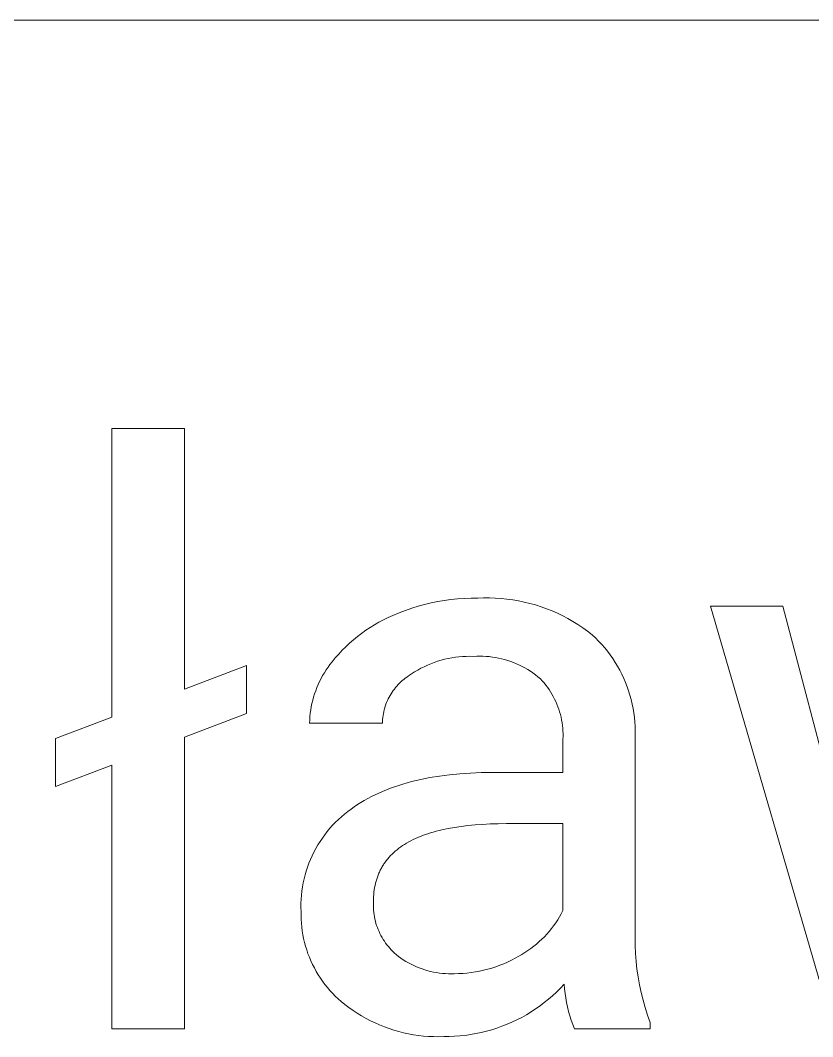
# Model space of a CAD drawing. Header units: millimetres. Extents: x 3269 to 7089, y 1744 to 4413.
# Drawn here: x 6185.7 to 6236, y 2106.2 to 2170.8 of the extents above; entities that cross this region are included whole.
import ezdxf

# ---------------------------------------------------------------- set-up
doc = ezdxf.new("R2010")
doc.units = ezdxf.units.MM
doc.header["$MEASUREMENT"] = 0
doc.layers.add('Domyślny', color=7, linetype='Continuous', true_color=0x000000)

msp = doc.modelspace()

# ---------------------------------------------------------------- linework, layer by layer
at = {"layer": 'Domyślny', "color": 18, "lineweight": 15, "true_color": 0x000000}
for p, q in [((7084.911, 2170.826), (5644.928, 2170.826)), ((6191.487, 2126.537), (6191.487, 2144.88)), ((6191.487, 2144.88), (6196.105, 2144.88)), ((6196.105, 2144.88), (6196.105, 2128.305)), ((6213.458, 2134.049), (6213.884, 2134.078)), ((6213.884, 2134.078), (6214.31, 2134.093)), ((6214.31, 2134.093), (6214.737, 2134.095)), ((6214.737, 2134.095), (6215.108, 2134.109)), ((6215.108, 2134.109), (6215.48, 2134.11)), ((6215.48, 2134.11), (6215.852, 2134.099)), ((6215.852, 2134.099), (6216.223, 2134.075)), ((6216.223, 2134.075), (6216.593, 2134.037)), ((6210.135, 2133.318), (6210.538, 2133.457)), ((6210.538, 2133.457), (6210.946, 2133.582)), ((6210.946, 2133.582), (6211.357, 2133.694)), ((6211.357, 2133.694), (6211.773, 2133.793)), ((6211.773, 2133.793), (6212.191, 2133.877)), ((6212.191, 2133.877), (6212.611, 2133.948)), ((6212.611, 2133.948), (6213.034, 2134.006)), ((6213.034, 2134.006), (6213.458, 2134.049)), ((6216.593, 2134.037), (6216.962, 2133.987)), ((6216.962, 2133.987), (6217.329, 2133.924)), ((6217.329, 2133.924), (6217.693, 2133.848)), ((6217.693, 2133.848), (6218.054, 2133.76)), ((6218.054, 2133.76), (6218.412, 2133.659)), ((6218.412, 2133.659), (6218.767, 2133.545)), ((6218.767, 2133.545), (6219.117, 2133.42)), ((6219.117, 2133.42), (6219.462, 2133.282)), ((6237.351, 2106.715), (6229.541, 2133.593)), ((6229.541, 2133.593), (6234.12, 2133.593)), ((6234.12, 2133.593), (6239.412, 2113.47)), ((6208.75, 2132.721), (6209.044, 2132.866)), ((6209.044, 2132.866), (6209.343, 2133.001)), ((6209.343, 2133.001), (6209.736, 2133.166)), ((6209.736, 2133.166), (6210.135, 2133.318)), ((6219.462, 2133.282), (6219.803, 2133.132)), ((6219.803, 2133.132), (6220.138, 2132.971)), ((6220.138, 2132.971), (6220.467, 2132.798)), ((6220.467, 2132.798), (6220.79, 2132.613)), ((6207.624, 2132.048), (6207.897, 2132.23)), ((6207.897, 2132.23), (6208.176, 2132.403)), ((6208.176, 2132.403), (6208.46, 2132.567)), ((6208.46, 2132.567), (6208.75, 2132.721)), ((6220.79, 2132.613), (6221.107, 2132.418)), ((6221.107, 2132.418), (6221.416, 2132.211)), ((6221.416, 2132.211), (6221.718, 2131.994)), ((6206.843, 2131.449), (6207.097, 2131.657)), ((6207.097, 2131.657), (6207.357, 2131.857)), ((6207.357, 2131.857), (6207.624, 2132.048)), ((6221.718, 2131.994), (6222.013, 2131.767)), ((6222.013, 2131.767), (6222.221, 2131.57)), ((6222.221, 2131.57), (6222.423, 2131.366)), ((6206.125, 2130.777), (6206.357, 2131.009)), ((6206.357, 2131.009), (6206.596, 2131.233)), ((6206.596, 2131.233), (6206.843, 2131.449)), ((6222.423, 2131.366), (6222.618, 2131.155)), ((6222.618, 2131.155), (6222.805, 2130.938)), ((6222.805, 2130.938), (6222.985, 2130.714)), ((6205.476, 2130.037), (6205.684, 2130.29)), ((6205.684, 2130.29), (6205.9, 2130.537)), ((6205.9, 2130.537), (6206.125, 2130.777)), ((6212.633, 2130.206), (6212.409, 2130.147)), ((6212.859, 2130.257), (6212.633, 2130.206)), ((6213.086, 2130.3), (6212.859, 2130.257)), ((6213.315, 2130.336), (6213.086, 2130.3)), ((6213.545, 2130.363), (6213.315, 2130.336)), ((6213.775, 2130.383), (6213.545, 2130.363)), ((6214.007, 2130.394), (6213.775, 2130.383)), ((6214.238, 2130.398), (6214.007, 2130.394)), ((6214.469, 2130.393), (6214.238, 2130.398)), ((6214.669, 2130.403), (6214.469, 2130.393)), ((6214.869, 2130.406), (6214.669, 2130.403)), ((6215.069, 2130.403), (6214.869, 2130.406)), ((6215.268, 2130.393), (6215.069, 2130.403)), ((6215.468, 2130.376), (6215.268, 2130.393)), ((6215.666, 2130.352), (6215.468, 2130.376)), ((6215.864, 2130.322), (6215.666, 2130.352)), ((6216.06, 2130.284), (6215.864, 2130.322)), ((6216.255, 2130.24), (6216.06, 2130.284)), ((6216.448, 2130.19), (6216.255, 2130.24)), ((6216.64, 2130.133), (6216.448, 2130.19)), ((6222.985, 2130.714), (6223.157, 2130.484)), ((6223.157, 2130.484), (6223.321, 2130.249)), ((6223.321, 2130.249), (6223.477, 2130.008)), ((6196.105, 2128.305), (6200.036, 2129.819)), ((6200.036, 2129.819), (6200.036, 2126.766)), ((6205.101, 2129.527), (6205.22, 2129.701)), ((6205.22, 2129.701), (6205.345, 2129.871)), ((6205.345, 2129.871), (6205.476, 2130.037)), ((6211.122, 2129.633), (6210.919, 2129.521)), ((6211.329, 2129.737), (6211.122, 2129.633)), ((6211.539, 2129.834), (6211.329, 2129.737)), ((6211.752, 2129.923), (6211.539, 2129.834)), ((6211.969, 2130.005), (6211.752, 2129.923)), ((6212.188, 2130.08), (6211.969, 2130.005)), ((6212.409, 2130.147), (6212.188, 2130.08)), ((6216.83, 2130.069), (6216.64, 2130.133)), ((6217.017, 2129.999), (6216.83, 2130.069)), ((6217.202, 2129.923), (6217.017, 2129.999)), ((6217.384, 2129.84), (6217.202, 2129.923)), ((6217.563, 2129.752), (6217.384, 2129.84)), ((6217.739, 2129.657), (6217.563, 2129.752)), ((6217.911, 2129.556), (6217.739, 2129.657)), ((6218.081, 2129.45), (6217.911, 2129.556)), ((6223.477, 2130.008), (6223.625, 2129.762)), ((6223.625, 2129.762), (6223.764, 2129.511)), ((6204.684, 2128.793), (6204.779, 2128.982)), ((6204.779, 2128.982), (6204.88, 2129.167)), ((6204.88, 2129.167), (6204.988, 2129.348)), ((6204.988, 2129.348), (6205.101, 2129.527)), ((6210.037, 2128.93), (6209.942, 2128.851)), ((6210.134, 2129.005), (6210.037, 2128.93)), ((6210.233, 2129.077), (6210.134, 2129.005)), ((6210.335, 2129.146), (6210.233, 2129.077)), ((6210.526, 2129.278), (6210.335, 2129.146)), ((6210.72, 2129.403), (6210.526, 2129.278)), ((6210.919, 2129.521), (6210.72, 2129.403)), ((6218.246, 2129.338), (6218.081, 2129.45)), ((6218.408, 2129.22), (6218.246, 2129.338)), ((6218.565, 2129.097), (6218.408, 2129.22)), ((6218.718, 2128.968), (6218.565, 2129.097)), ((6218.837, 2128.839), (6218.718, 2128.968)), ((6223.764, 2129.511), (6223.895, 2129.256)), ((6223.895, 2129.256), (6224.017, 2128.996)), ((6224.017, 2128.996), (6224.13, 2128.732)), ((6204.437, 2128.21), (6204.513, 2128.407)), ((6204.513, 2128.407), (6204.595, 2128.602)), ((6204.595, 2128.602), (6204.684, 2128.793)), ((6209.436, 2128.315), (6209.362, 2128.216)), ((6209.512, 2128.411), (6209.436, 2128.315)), ((6209.592, 2128.505), (6209.512, 2128.411)), ((6209.675, 2128.596), (6209.592, 2128.505)), ((6209.761, 2128.684), (6209.675, 2128.596)), ((6209.85, 2128.769), (6209.761, 2128.684)), ((6209.942, 2128.851), (6209.85, 2128.769)), ((6218.952, 2128.706), (6218.837, 2128.839)), ((6219.062, 2128.57), (6218.952, 2128.706)), ((6219.168, 2128.429), (6219.062, 2128.57)), ((6219.269, 2128.285), (6219.168, 2128.429)), ((6219.365, 2128.138), (6219.269, 2128.285)), ((6224.13, 2128.732), (6224.233, 2128.464)), ((6224.233, 2128.464), (6224.328, 2128.193)), ((6204.2, 2127.4), (6204.249, 2127.605)), ((6204.249, 2127.605), (6204.305, 2127.809)), ((6204.305, 2127.809), (6204.368, 2128.011)), ((6204.368, 2128.011), (6204.437, 2128.21)), ((6209.048, 2127.688), (6208.996, 2127.577)), ((6209.104, 2127.798), (6209.048, 2127.688)), ((6209.163, 2127.906), (6209.104, 2127.798)), ((6209.226, 2128.012), (6209.163, 2127.906)), ((6209.292, 2128.115), (6209.226, 2128.012)), ((6209.362, 2128.216), (6209.292, 2128.115)), ((6219.456, 2127.988), (6219.365, 2128.138)), ((6219.541, 2127.835), (6219.456, 2127.988)), ((6219.622, 2127.678), (6219.541, 2127.835)), ((6219.697, 2127.52), (6219.622, 2127.678)), ((6224.328, 2128.193), (6224.413, 2127.919)), ((6224.413, 2127.919), (6224.489, 2127.642)), ((6224.489, 2127.642), (6224.555, 2127.363)), ((6204.094, 2126.776), (6204.123, 2126.985)), ((6204.123, 2126.985), (6204.158, 2127.193)), ((6204.158, 2127.193), (6204.2, 2127.4)), ((6208.794, 2126.996), (6208.766, 2126.877)), ((6208.827, 2127.115), (6208.794, 2126.996)), ((6208.863, 2127.232), (6208.827, 2127.115)), ((6208.903, 2127.349), (6208.863, 2127.232)), ((6208.948, 2127.464), (6208.903, 2127.349)), ((6208.996, 2127.577), (6208.948, 2127.464)), ((6219.767, 2127.359), (6219.697, 2127.52)), ((6219.831, 2127.195), (6219.767, 2127.359)), ((6219.89, 2127.03), (6219.831, 2127.195)), ((6219.943, 2126.862), (6219.89, 2127.03)), ((6224.555, 2127.363), (6224.612, 2127.082)), ((6224.612, 2127.082), (6224.659, 2126.799)), ((6187.9, 2125.176), (6191.487, 2126.537)), ((6200.036, 2126.766), (6196.105, 2125.253)), ((6204.051, 2126.144), (6204.059, 2126.355)), ((6204.059, 2126.355), (6204.073, 2126.566)), ((6204.073, 2126.566), (6204.094, 2126.776)), ((6208.693, 2126.39), (6208.685, 2126.267)), ((6208.705, 2126.513), (6208.693, 2126.39)), ((6208.721, 2126.635), (6208.705, 2126.513)), ((6208.741, 2126.756), (6208.721, 2126.635)), ((6208.766, 2126.877), (6208.741, 2126.756)), ((6219.991, 2126.693), (6219.943, 2126.862)), ((6220.033, 2126.522), (6219.991, 2126.693)), ((6220.068, 2126.35), (6220.033, 2126.522)), ((6220.099, 2126.177), (6220.068, 2126.35)), ((6224.659, 2126.799), (6224.696, 2126.514)), ((6224.696, 2126.514), (6224.724, 2126.229)), ((6208.682, 2126.144), (6204.051, 2126.144)), ((6208.685, 2126.267), (6208.682, 2126.144)), ((6220.123, 2126.003), (6220.099, 2126.177)), ((6220.141, 2125.829), (6220.123, 2126.003)), ((6220.154, 2125.653), (6220.141, 2125.829)), ((6224.724, 2126.229), (6224.741, 2125.942)), ((6224.741, 2125.942), (6224.749, 2125.655)), ((6187.9, 2122.123), (6187.9, 2125.176)), ((6196.105, 2125.253), (6196.105, 2106.719)), ((6220.16, 2125.478), (6220.154, 2125.653)), ((6220.155, 2125.127), (6220.161, 2125.302)), ((6220.155, 2123.015), (6220.155, 2125.127)), ((6220.161, 2125.302), (6220.16, 2125.478)), ((6224.749, 2125.655), (6224.748, 2125.368)), ((6224.748, 2125.368), (6224.748, 2113.004)), ((6191.487, 2123.484), (6187.9, 2122.123)), ((6191.487, 2106.719), (6191.487, 2123.484)), ((6210.537, 2122.428), (6210.821, 2122.499)), ((6210.821, 2122.499), (6211.11, 2122.565)), ((6211.11, 2122.565), (6211.403, 2122.627)), ((6211.403, 2122.627), (6211.702, 2122.684)), ((6211.702, 2122.684), (6212.315, 2122.785)), ((6212.315, 2122.785), (6212.947, 2122.868)), ((6212.947, 2122.868), (6213.6, 2122.932)), ((6213.6, 2122.932), (6214.272, 2122.978)), ((6214.272, 2122.978), (6214.965, 2123.006)), ((6214.965, 2123.006), (6215.678, 2123.015)), ((6215.678, 2123.015), (6220.155, 2123.015)), ((6208.449, 2121.7), (6208.693, 2121.807)), ((6208.693, 2121.807), (6208.941, 2121.909)), ((6208.941, 2121.909), (6209.194, 2122.007)), ((6209.194, 2122.007), (6209.453, 2122.1)), ((6209.453, 2122.1), (6209.716, 2122.189)), ((6209.716, 2122.189), (6209.985, 2122.273)), ((6209.985, 2122.273), (6210.259, 2122.353)), ((6210.259, 2122.353), (6210.537, 2122.428)), ((6207.308, 2121.1), (6207.526, 2121.229)), ((6207.526, 2121.229), (6207.75, 2121.354)), ((6207.75, 2121.354), (6207.978, 2121.474)), ((6207.978, 2121.474), (6208.211, 2121.589)), ((6208.211, 2121.589), (6208.449, 2121.7)), ((6206.271, 2120.371), (6206.475, 2120.532)), ((6206.475, 2120.532), (6206.684, 2120.687)), ((6206.684, 2120.687), (6206.887, 2120.829)), ((6206.887, 2120.829), (6207.095, 2120.967)), ((6207.095, 2120.967), (6207.308, 2121.1)), ((6205.693, 2119.844), (6205.88, 2120.026)), ((6205.88, 2120.026), (6206.072, 2120.202)), ((6206.072, 2120.202), (6206.271, 2120.371)), ((6205.013, 2119.056), (6205.173, 2119.262)), ((6205.173, 2119.262), (6205.339, 2119.462)), ((6205.339, 2119.462), (6205.513, 2119.656)), ((6205.513, 2119.656), (6205.693, 2119.844)), ((6211.914, 2119.225), (6211.739, 2119.173)), ((6212.094, 2119.274), (6211.914, 2119.225)), ((6212.277, 2119.322), (6212.094, 2119.274)), ((6212.465, 2119.366), (6212.277, 2119.322)), ((6212.853, 2119.449), (6212.465, 2119.366)), ((6213.258, 2119.521), (6212.853, 2119.449)), ((6213.679, 2119.584), (6213.258, 2119.521)), ((6214.117, 2119.638), (6213.679, 2119.584)), ((6214.571, 2119.681), (6214.117, 2119.638)), ((6215.042, 2119.715), (6214.571, 2119.681)), ((6215.53, 2119.739), (6215.042, 2119.715)), ((6216.034, 2119.754), (6215.53, 2119.739)), ((6216.556, 2119.759), (6216.034, 2119.754)), ((6220.155, 2119.759), (6216.556, 2119.759)), ((6220.155, 2114.238), (6220.155, 2119.759)), ((6204.577, 2118.407), (6204.715, 2118.628)), ((6204.715, 2118.628), (6204.86, 2118.845)), ((6204.86, 2118.845), (6205.013, 2119.056)), ((6210.348, 2118.596), (6210.214, 2118.52)), ((6210.486, 2118.67), (6210.348, 2118.596)), ((6210.628, 2118.741), (6210.486, 2118.67)), ((6210.775, 2118.81), (6210.628, 2118.741)), ((6210.925, 2118.877), (6210.775, 2118.81)), ((6211.08, 2118.941), (6210.925, 2118.877)), ((6211.238, 2119.002), (6211.08, 2118.941)), ((6211.401, 2119.062), (6211.238, 2119.002)), ((6211.568, 2119.118), (6211.401, 2119.062)), ((6211.739, 2119.173), (6211.568, 2119.118)), ((6204.21, 2117.717), (6204.325, 2117.952)), ((6204.325, 2117.952), (6204.447, 2118.182)), ((6204.447, 2118.182), (6204.577, 2118.407)), ((6209.393, 2117.919), (6209.292, 2117.824)), ((6209.498, 2118.012), (6209.393, 2117.919)), ((6209.607, 2118.103), (6209.498, 2118.012)), ((6209.72, 2118.191), (6209.607, 2118.103)), ((6209.838, 2118.277), (6209.72, 2118.191)), ((6209.959, 2118.36), (6209.838, 2118.277)), ((6210.085, 2118.441), (6209.959, 2118.36)), ((6210.214, 2118.52), (6210.085, 2118.441)), ((6204.006, 2117.238), (6204.104, 2117.479)), ((6204.104, 2117.479), (6204.21, 2117.717)), ((6208.85, 2117.31), (6208.812, 2117.256)), ((6208.89, 2117.364), (6208.85, 2117.31)), ((6208.931, 2117.418), (6208.89, 2117.364)), ((6208.972, 2117.471), (6208.931, 2117.418)), ((6209.015, 2117.523), (6208.972, 2117.471)), ((6209.103, 2117.626), (6209.015, 2117.523)), ((6209.196, 2117.726), (6209.103, 2117.626)), ((6209.292, 2117.824), (6209.196, 2117.726)), ((6203.763, 2116.496), (6203.835, 2116.746)), ((6203.835, 2116.746), (6203.917, 2116.993)), ((6203.917, 2116.993), (6204.006, 2117.238)), ((6208.456, 2116.615), (6208.43, 2116.553)), ((6208.483, 2116.676), (6208.456, 2116.615)), ((6208.511, 2116.737), (6208.483, 2116.676)), ((6208.541, 2116.797), (6208.511, 2116.737)), ((6208.571, 2116.856), (6208.541, 2116.797)), ((6208.602, 2116.915), (6208.571, 2116.856)), ((6208.635, 2116.973), (6208.602, 2116.915)), ((6208.668, 2117.031), (6208.635, 2116.973)), ((6208.703, 2117.088), (6208.668, 2117.031)), ((6208.738, 2117.145), (6208.703, 2117.088)), ((6208.774, 2117.2), (6208.738, 2117.145)), ((6208.812, 2117.256), (6208.774, 2117.2)), ((6203.597, 2115.732), (6203.643, 2115.988)), ((6203.643, 2115.988), (6203.699, 2116.243)), ((6203.699, 2116.243), (6203.763, 2116.496)), ((6208.24, 2115.969), (6208.21, 2115.832)), ((6208.275, 2116.103), (6208.24, 2115.969)), ((6208.314, 2116.234), (6208.275, 2116.103)), ((6208.357, 2116.364), (6208.314, 2116.234)), ((6208.405, 2116.49), (6208.357, 2116.364)), ((6208.43, 2116.553), (6208.405, 2116.49)), ((6203.53, 2115.215), (6203.559, 2115.474)), ((6203.559, 2115.474), (6203.597, 2115.732)), ((6208.142, 2115.409), (6208.128, 2115.263)), ((6208.16, 2115.552), (6208.142, 2115.409)), ((6208.183, 2115.694), (6208.16, 2115.552)), ((6208.21, 2115.832), (6208.183, 2115.694)), ((6203.497, 2114.435), (6203.5, 2114.695)), ((6203.5, 2114.695), (6203.51, 2114.956)), ((6203.51, 2114.956), (6203.53, 2115.215)), ((6208.109, 2114.81), (6208.104, 2114.67)), ((6208.111, 2114.964), (6208.109, 2114.81)), ((6208.117, 2115.114), (6208.111, 2114.964)), ((6208.128, 2115.263), (6208.117, 2115.114)), ((6203.504, 2114.174), (6203.497, 2114.435)), ((6203.503, 2113.926), (6203.504, 2114.174)), ((6208.104, 2114.67), (6208.103, 2114.529)), ((6208.103, 2114.529), (6208.107, 2114.389)), ((6208.107, 2114.389), (6208.116, 2114.248)), ((6208.116, 2114.248), (6208.13, 2114.108)), ((6208.13, 2114.108), (6208.148, 2113.969)), ((6219.937, 2113.838), (6220.05, 2114.036)), ((6220.05, 2114.036), (6220.155, 2114.238)), ((6203.509, 2113.677), (6203.503, 2113.926)), ((6203.525, 2113.429), (6203.509, 2113.677)), ((6203.548, 2113.182), (6203.525, 2113.429)), ((6208.148, 2113.969), (6208.171, 2113.83)), ((6208.171, 2113.83), (6208.199, 2113.693)), ((6208.199, 2113.693), (6208.232, 2113.556)), ((6208.232, 2113.556), (6208.269, 2113.42)), ((6208.269, 2113.42), (6208.31, 2113.286)), ((6219.56, 2113.268), (6219.692, 2113.454)), ((6219.692, 2113.454), (6219.818, 2113.644)), ((6219.818, 2113.644), (6219.937, 2113.838)), ((6203.58, 2112.935), (6203.548, 2113.182)), ((6203.621, 2112.69), (6203.58, 2112.935)), ((6208.31, 2113.286), (6208.357, 2113.153)), ((6208.357, 2113.153), (6208.407, 2113.022)), ((6208.407, 2113.022), (6208.463, 2112.893)), ((6208.463, 2112.893), (6208.522, 2112.765)), ((6208.522, 2112.765), (6208.586, 2112.64)), ((6218.971, 2112.573), (6219.127, 2112.739)), ((6219.127, 2112.739), (6219.277, 2112.911)), ((6219.277, 2112.911), (6219.421, 2113.087)), ((6219.421, 2113.087), (6219.56, 2113.268)), ((6224.748, 2113.004), (6224.736, 2112.504)), ((6203.67, 2112.447), (6203.621, 2112.69)), ((6203.727, 2112.205), (6203.67, 2112.447)), ((6203.792, 2111.965), (6203.727, 2112.205)), ((6208.586, 2112.64), (6208.654, 2112.517)), ((6208.654, 2112.517), (6208.726, 2112.396)), ((6208.726, 2112.396), (6208.802, 2112.278)), ((6208.802, 2112.278), (6208.882, 2112.163)), ((6208.882, 2112.163), (6208.967, 2112.05)), ((6218.295, 2111.963), (6218.472, 2112.107)), ((6218.472, 2112.107), (6218.643, 2112.257)), ((6218.643, 2112.257), (6218.81, 2112.412)), ((6218.81, 2112.412), (6218.971, 2112.573)), ((6224.736, 2112.504), (6224.74, 2112.003)), ((6203.865, 2111.728), (6203.792, 2111.965)), ((6203.947, 2111.493), (6203.865, 2111.728)), ((6204.036, 2111.261), (6203.947, 2111.493)), ((6208.967, 2112.05), (6209.054, 2111.94)), ((6209.054, 2111.94), (6209.146, 2111.833)), ((6209.146, 2111.833), (6209.241, 2111.73)), ((6209.241, 2111.73), (6209.34, 2111.63)), ((6209.34, 2111.63), (6209.441, 2111.533)), ((6209.441, 2111.533), (6209.547, 2111.439)), ((6217.344, 2111.338), (6217.543, 2111.45)), ((6217.543, 2111.45), (6217.737, 2111.569)), ((6217.737, 2111.569), (6217.927, 2111.694)), ((6217.927, 2111.694), (6218.113, 2111.826)), ((6218.113, 2111.826), (6218.295, 2111.963)), ((6224.74, 2112.003), (6224.762, 2111.503)), ((6224.762, 2111.503), (6224.8, 2111.004)), ((6204.134, 2111.032), (6204.036, 2111.261)), ((6204.238, 2110.807), (6204.134, 2111.032)), ((6204.351, 2110.585), (6204.238, 2110.807)), ((6209.547, 2111.439), (6209.696, 2111.323)), ((6209.696, 2111.323), (6209.85, 2111.211)), ((6209.85, 2111.211), (6210.007, 2111.105)), ((6210.007, 2111.105), (6210.167, 2111.004)), ((6210.167, 2111.004), (6210.332, 2110.909)), ((6210.332, 2110.909), (6210.499, 2110.819)), ((6210.499, 2110.819), (6210.669, 2110.736)), ((6216.137, 2110.753), (6216.386, 2110.853)), ((6216.386, 2110.853), (6216.632, 2110.962)), ((6216.632, 2110.962), (6216.873, 2111.079)), ((6216.873, 2111.079), (6217.111, 2111.205)), ((6217.111, 2111.205), (6217.344, 2111.338)), ((6224.8, 2111.004), (6224.856, 2110.506)), ((6204.471, 2110.368), (6204.351, 2110.585)), ((6204.599, 2110.154), (6204.471, 2110.368)), ((6204.733, 2109.946), (6204.599, 2110.154)), ((6210.669, 2110.736), (6210.842, 2110.658)), ((6210.842, 2110.658), (6211.018, 2110.586)), ((6211.018, 2110.586), (6211.196, 2110.521)), ((6211.196, 2110.521), (6211.376, 2110.461)), ((6211.376, 2110.461), (6211.558, 2110.408)), ((6211.558, 2110.408), (6211.742, 2110.361)), ((6211.742, 2110.361), (6211.927, 2110.321)), ((6211.927, 2110.321), (6212.114, 2110.286)), ((6212.114, 2110.286), (6212.302, 2110.259)), ((6212.302, 2110.259), (6212.49, 2110.238)), ((6212.49, 2110.238), (6212.679, 2110.223)), ((6212.679, 2110.223), (6212.869, 2110.215)), ((6212.869, 2110.215), (6213.059, 2110.213)), ((6213.059, 2110.213), (6213.248, 2110.218)), ((6213.248, 2110.218), (6213.517, 2110.222)), ((6213.517, 2110.222), (6213.785, 2110.235)), ((6213.785, 2110.235), (6214.053, 2110.257)), ((6214.053, 2110.257), (6214.32, 2110.288)), ((6214.32, 2110.288), (6214.585, 2110.328)), ((6214.585, 2110.328), (6214.849, 2110.377)), ((6214.849, 2110.377), (6215.112, 2110.435)), ((6215.112, 2110.435), (6215.372, 2110.501)), ((6215.372, 2110.501), (6215.63, 2110.577)), ((6215.63, 2110.577), (6215.885, 2110.66)), ((6215.885, 2110.66), (6216.137, 2110.753)), ((6224.856, 2110.506), (6224.927, 2110.011)), ((6204.875, 2109.741), (6204.733, 2109.946)), ((6205.023, 2109.542), (6204.875, 2109.741)), ((6205.178, 2109.348), (6205.023, 2109.542)), ((6220.232, 2109.544), (6219.995, 2109.294)), ((6220.256, 2109.254), (6220.232, 2109.544)), ((6224.927, 2110.011), (6225.016, 2109.518)), ((6225.016, 2109.518), (6225.12, 2109.029)), ((6205.34, 2109.159), (6205.178, 2109.348)), ((6205.508, 2108.976), (6205.34, 2109.159)), ((6205.682, 2108.799), (6205.508, 2108.976)), ((6219.75, 2109.053), (6219.498, 2108.82)), ((6219.995, 2109.294), (6219.75, 2109.053)), ((6220.29, 2108.965), (6220.256, 2109.254)), ((6220.332, 2108.677), (6220.29, 2108.965)), ((6225.12, 2109.029), (6225.242, 2108.543)), ((6205.863, 2108.628), (6205.682, 2108.799)), ((6206.048, 2108.463), (6205.863, 2108.628)), ((6206.297, 2108.26), (6206.048, 2108.463)), ((6206.552, 2108.066), (6206.297, 2108.26)), ((6218.969, 2108.38), (6218.695, 2108.173)), ((6219.237, 2108.595), (6218.969, 2108.38)), ((6219.498, 2108.82), (6219.237, 2108.595)), ((6220.384, 2108.391), (6220.332, 2108.677)), ((6220.444, 2108.106), (6220.384, 2108.391)), ((6225.242, 2108.543), (6225.379, 2108.062)), ((6206.814, 2107.88), (6206.552, 2108.066)), ((6207.082, 2107.703), (6206.814, 2107.88)), ((6207.356, 2107.536), (6207.082, 2107.703)), ((6217.83, 2107.611), (6217.53, 2107.443)), ((6218.125, 2107.788), (6217.83, 2107.611)), ((6218.413, 2107.976), (6218.125, 2107.788)), ((6218.695, 2108.173), (6218.413, 2107.976)), ((6220.514, 2107.824), (6220.444, 2108.106)), ((6220.593, 2107.544), (6220.514, 2107.824)), ((6225.379, 2108.062), (6225.532, 2107.585)), ((6225.532, 2107.585), (6225.702, 2107.114)), ((6207.635, 2107.377), (6207.356, 2107.536)), ((6207.919, 2107.228), (6207.635, 2107.377)), ((6208.208, 2107.089), (6207.919, 2107.228)), ((6208.502, 2106.96), (6208.208, 2107.089)), ((6208.8, 2106.841), (6208.502, 2106.96)), ((6216.598, 2107.001), (6216.278, 2106.875)), ((6216.914, 2107.138), (6216.598, 2107.001)), ((6217.225, 2107.285), (6216.914, 2107.138)), ((6217.53, 2107.443), (6217.225, 2107.285)), ((6220.68, 2107.266), (6220.593, 2107.544)), ((6220.776, 2106.992), (6220.68, 2107.266)), ((6220.881, 2106.72), (6220.776, 2106.992)), ((6225.702, 2107.114), (6225.702, 2106.72)), ((6196.105, 2106.719), (6191.487, 2106.719)), ((6209.101, 2106.731), (6208.8, 2106.841)), ((6209.407, 2106.632), (6209.101, 2106.731)), ((6209.715, 2106.544), (6209.407, 2106.632)), ((6210.026, 2106.466), (6209.715, 2106.544)), ((6210.34, 2106.398), (6210.026, 2106.466)), ((6210.656, 2106.341), (6210.34, 2106.398)), ((6210.973, 2106.294), (6210.656, 2106.341)), ((6211.292, 2106.259), (6210.973, 2106.294)), ((6213.946, 2106.301), (6213.604, 2106.265)), ((6214.287, 2106.349), (6213.946, 2106.301)), ((6214.626, 2106.409), (6214.287, 2106.349)), ((6214.962, 2106.48), (6214.626, 2106.409)), ((6215.296, 2106.562), (6214.962, 2106.48)), ((6215.627, 2106.655), (6215.296, 2106.562)), ((6215.955, 2106.76), (6215.627, 2106.655)), ((6216.278, 2106.875), (6215.955, 2106.76)), ((6225.702, 2106.72), (6220.881, 2106.72)), ((6211.612, 2106.234), (6211.292, 2106.259)), ((6211.932, 2106.22), (6211.612, 2106.234)), ((6212.253, 2106.216), (6211.932, 2106.22)), ((6212.574, 2106.224), (6212.253, 2106.216)), ((6212.918, 2106.226), (6212.574, 2106.224)), ((6213.262, 2106.24), (6212.918, 2106.226)), ((6213.604, 2106.265), (6213.262, 2106.24))]:
    msp.add_line(p, q, dxfattribs=at)

doc.saveas('drawing.dxf')
